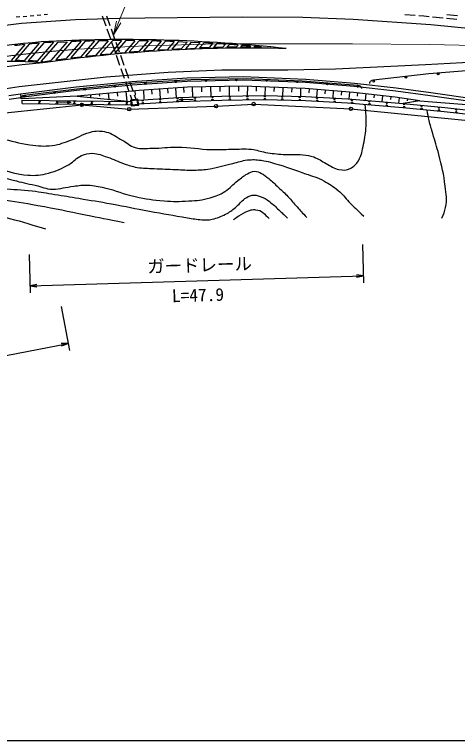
# Model space of a CAD drawing. Units: millimetres, scale not verified. Extents: x 40000 to 680000, y 20000 to 380000.
# Drawn here: x 474192 to 537648, y 205000 to 309054 of the extents above; entities that cross this region are included whole.
import ezdxf
from ezdxf.enums import TextEntityAlignment as Align

# ---------------------------------------------------------------- set-up
doc = ezdxf.new("R2010")
doc.units = ezdxf.units.MM
doc.header["$LTSCALE"] = 1000
doc.linetypes.add('CHAIN', pattern=[18.5, 12, -1.5, 3.5, -1.5])
for name, color, linetype, lineweight in [('M-BGD', 7, 'Continuous', 25), ('M-BMK', 2, 'CHAIN', 13), ('M-BMK-ROW', 30, 'Continuous', 25), ('M-STR-STRC', 7, 'Continuous', 25), ('M-TTL-BAND', 7, 'Continuous', 25), ('S-STR-HTXT', 7, 'Continuous', 13)]:
    doc.layers.add(name, color=color, linetype=linetype, lineweight=lineweight)
doc.styles.add('ＭＳ ゴシック', font='')
doc.styles.get('ＭＳ ゴシック').set_extended_font_data('MS Gothic')

# ---------------------------------------------------------------- blocks, each defined once
blk = doc.blocks.new('open_arrow')
at = {"color": 0, "linetype": 'Continuous', "lineweight": -2}
blk.add_lwpolyline([(7.5, 1.25), (0, 0), (7.5, -1.25)], dxfattribs=at)

msp = doc.modelspace()

# ---------------------------------------------------------------- linework, layer by layer
at = {"layer": 'M-BGD'}
for p, q in [((478933, 309048), (478435, 309005)), ((474948, 308702), (474450, 308659)), ((475944, 308788), (475446, 308745)), ((476941, 308875), (476442, 308832)), ((477937, 308961), (477439, 308918)), ((486762, 308871), (487260, 307456)), ((487912, 307413), (487414, 308828)), ((531593, 308904), (530097, 309018)), ((532850, 308807), (532091, 308865)), ((533597, 308737), (532850, 308807)), ((535588, 308548), (534094, 308689)), ((537579, 308359), (536085, 308501)), ((537630, 308876), (536137, 309018)), ((487426, 306984), (487924, 305569)), ((488575, 305526), (488077, 306941)), ((488090, 305098), (488588, 303683)), ((489239, 303640), (488741, 305054)), ((488754, 303211), (489252, 301796)), ((489903, 301753), (489405, 303168)), ((489418, 301324), (489916, 299909)), ((490567, 299866), (490069, 301281)), ((541527, 301183), (533550, 300555)), ((490983, 299448), (498920, 299973)), ((498920, 299973), (506928, 300154)), ((506928, 300154), (515903, 299786)), ((515903, 299786), (522874, 299217)), ((533550, 300555), (525621, 299629)), ((475042, 297662), (483030, 298667)), ((483030, 298667), (490983, 299448)), ((491024, 298950), (483085, 298170)), ((490082, 299438), (490580, 298023)), ((491231, 297980), (490733, 299395)), ((498942, 299473), (491024, 298950)), ((506924, 299653), (498942, 299473)), ((506916, 298803), (498980, 298624)), ((499641, 298639), (499674, 297209)), ((500964, 298668), (500980, 297962)), ((502287, 298698), (502318, 297303)), ((503609, 298728), (503625, 298039)), ((504932, 298758), (504963, 297373)), ((506255, 298788), (506270, 298090)), ((515820, 298439), (506916, 298803)), ((515872, 299287), (506924, 299653)), ((507552, 298777), (507496, 297407)), ((508824, 298725), (508797, 298075)), ((510096, 298673), (510045, 297435)), ((522826, 298720), (515872, 299287)), ((528802, 298046), (522826, 298720)), ((522874, 299217), (528862, 298542)), ((525081, 299249), (525100, 299342)), ((525088, 299189), (525081, 299249)), ((525100, 299342), (525136, 299421)), ((525136, 299421), (525202, 299505)), ((525202, 299505), (525272, 299558)), ((525272, 299558), (525372, 299600)), ((525621, 299629), (525372, 299600)), ((473362, 297423), (475042, 297662)), ((475042, 297662), (475116, 297147)), ((483085, 298170), (475105, 297166)), ((492071, 298177), (483144, 297342)), ((486332, 297640), (486360, 297334)), ((487607, 297759), (487687, 296904)), ((488882, 297879), (488934, 297329)), ((490158, 297998), (490283, 296653)), ((491433, 298117), (491490, 297503)), ((498980, 298624), (492071, 298177)), ((492646, 298214), (492727, 296960)), ((493798, 298289), (493840, 297645)), ((494950, 298363), (495035, 297043)), ((496101, 298437), (496145, 297761)), ((497253, 298512), (497342, 297127)), ((498404, 298586), (498450, 297877)), ((511368, 298621), (511343, 298011)), ((512640, 298569), (512591, 297368)), ((513912, 298517), (513888, 297926)), ((515184, 298465), (515137, 297301)), ((522744, 297873), (515820, 298439)), ((516397, 298392), (516351, 297826)), ((517551, 298297), (517461, 297199)), ((518705, 298203), (518662, 297671)), ((519859, 298109), (519775, 297077)), ((521013, 298015), (520972, 297515)), ((522167, 297921), (522088, 296951)), ((528699, 297202), (522744, 297873)), ((523339, 297806), (523286, 297332)), ((524530, 297672), (524427, 296758)), ((533748, 297404), (528802, 298046)), ((528862, 298542), (533817, 297900)), ((533817, 297900), (542436, 296634)), ((473435, 296908), (475116, 297147)), ((475255, 296981), (475116, 297147)), ((483144, 297342), (475255, 296981)), ((475292, 296288), (475297, 296768)), ((475297, 296768), (490841, 296599)), ((482258, 296454), (481759, 296610)), ((483144, 297342), (490841, 296599)), ((483781, 297401), (483787, 297340)), ((485057, 297521), (485091, 297154)), ((490746, 297551), (491046, 296697)), ((491878, 296930), (490816, 296800)), ((490816, 296800), (490921, 295942)), ((491764, 296785), (490961, 296687)), ((490961, 296687), (491035, 296087)), ((491656, 296772), (491397, 297508)), ((491838, 296185), (491764, 296785)), ((491982, 296072), (491878, 296930)), ((491894, 296798), (497685, 297139)), ((491963, 296231), (497711, 296569)), ((497685, 297139), (503878, 297359)), ((497711, 296569), (503892, 296789)), ((497787, 296863), (498281, 297031)), ((497787, 296863), (499786, 296934)), ((497787, 296863), (498292, 296731)), ((503878, 297359), (509879, 297439)), ((503892, 296789), (509876, 296869)), ((509876, 296869), (515863, 296712)), ((509879, 297439), (515886, 297282)), ((515863, 296712), (521911, 296394)), ((515886, 297282), (521949, 296963)), ((521949, 296963), (529880, 296309)), ((525721, 297538), (525672, 297099)), ((526913, 297404), (526818, 296561)), ((528104, 297269), (528058, 296866)), ((532234, 296704), (528699, 297202)), ((529288, 297119), (529182, 296366)), ((532234, 296704), (529880, 296309)), ((530467, 296953), (530427, 296673)), ((531645, 296787), (531619, 296600)), ((532234, 296704), (542316, 295880)), ((542363, 296139), (533748, 297404)), ((475292, 296288), (490900, 296119)), ((482258, 296454), (480258, 296476)), ((482258, 296454), (481756, 296310)), ((490921, 295942), (491982, 296072)), ((491035, 296087), (491838, 296185)), ((521911, 296394), (529828, 295741)), ((529828, 295741), (535764, 295149)), ((529880, 296309), (535825, 295716)), ((535825, 295716), (541834, 295034)), ((535764, 295149), (541761, 294469)), ((524037, 276080), (524201, 270592)), ((476275, 274657), (476439, 269169)), ((476409, 270169), (524171, 271592)), ((480859, 267182), (482060, 260920)), ((452499, 256272), (481871, 261902))]:
    msp.add_line(p, q, dxfattribs=at)
for centre in [(530263, 300045), (534891, 300535), (525635, 299505)]:
    msp.add_circle(centre, 125, dxfattribs=at)
for centre, start, end in [((477797, 296741), 179.37886, 359.37886), ((480297, 296714), 179.37886, 359.37886), ((482797, 296687), 179.37886, 359.37886), ((485297, 296660), 179.37886, 359.37886), ((487797, 296632), 179.37886, 359.37886), ((490296, 296605), 179.37886, 359.37886), ((492553, 296839), 183.34652, 3.34652), ((495049, 296985), 183.34652, 3.34652), ((495060, 296414), 3.36549, 183.36549), ((497544, 297131), 183.34652, 3.34652), ((497556, 296560), 3.36549, 183.36549), ((500043, 297223), 182.03406, 2.03406), ((500054, 296653), 2.03406, 182.03406), ((502541, 297311), 182.03406, 2.03406), ((502552, 296741), 2.03406, 182.03406), ((505040, 297374), 180.76838, 0.76838), ((505051, 296804), 0.76838, 180.76838), ((507540, 297408), 180.76838, 0.76838), ((507551, 296838), 0.76838, 180.76838), ((510040, 297435), 178.49656, 358.49656), ((510051, 296865), 358.49657, 178.49657), ((512539, 297369), 178.49656, 358.49656), ((512550, 296799), 358.49657, 178.49657), ((515038, 297304), 178.49656, 358.49656), ((515049, 296733), 358.49657, 178.49657), ((517535, 297195), 176.98806, 356.98806), ((517546, 296623), 356.98806, 176.98806), ((520032, 297063), 176.98806, 356.98806), ((520043, 296492), 356.98806, 176.98806), ((522527, 296915), 175.28617, 355.28617), ((525019, 296709), 175.28617, 355.28617), ((477755, 296261), 359.38253, 179.38253), ((480254, 296235), 359.38253, 179.38253), ((482754, 296208), 359.38253, 179.38253), ((485254, 296181), 359.38253, 179.38253), ((487754, 296154), 359.38253, 179.38253), ((490254, 296127), 359.38253, 179.38253), ((492564, 296267), 3.36549, 183.36549), ((522538, 296342), 355.28616, 175.28616), ((525030, 296137), 355.28616, 175.28616), ((527510, 296504), 175.28617, 355.28617), ((527521, 295931), 355.28616, 175.28616), ((530002, 296297), 174.30633, 354.30633), ((530013, 295723), 354.30633, 174.30633), ((532489, 296048), 174.30633, 354.30633), ((532500, 295475), 354.30633, 174.30633), ((534977, 295800), 174.30633, 354.30633), ((537462, 295530), 173.52821, 353.52821), ((534988, 295227), 354.30633, 174.30633), ((537473, 294955), 353.52821, 173.52821)]:
    msp.add_arc(centre, 150, start, end, dxfattribs=at)
for points, knots in [([(515544, 329961), (517037, 329667), (517444, 329577), (518652, 329286), (520324, 328883), (521275, 328680), (522891, 328091), (524239, 327599), (525007, 327308), (526228, 326555), (527268, 325914), (527742, 325395), (528654, 324583), (529912, 323463), (530566, 322781), (531745, 321580), (533199, 320098), (533855, 319113), (535361, 317685), (536091, 316992), (536487, 316580), (537305, 315993), (538605, 315063), (539403, 314643), (540793, 313855), (542371, 312959), (543272, 312479), (544927, 311736), (546517, 311023), (547454, 310731), (549098, 310153), (550248, 309749), (550921, 309607), (552072, 309203), (553005, 308875), (553520, 308668), (554433, 308287), (556170, 307562), (556734, 307224), (558754, 306155)], [0, 0, 0, 0, 1, 1, 1, 2, 2, 2, 3, 3, 3, 4, 4, 4, 5, 5, 5, 6, 6, 6, 7, 7, 7, 8, 8, 8, 9, 9, 9, 10, 10, 10, 11, 11, 11, 12, 12, 12, 13, 13, 13, 13]), ([(526130, 330105), (527301, 329536), (527659, 329312), (528592, 328725), (530455, 327553), (531283, 326587), (532923, 325118), (534864, 323379), (535846, 322290), (537783, 320547), (539847, 318690), (540935, 317555), (543179, 315921), (545326, 314359), (546672, 313690), (548992, 312401), (550960, 311307), (552037, 310611), (554143, 309815), (555997, 309114), (556741, 308929), (559022, 308425)], [0, 0, 0, 0, 1, 1, 1, 2, 2, 2, 3, 3, 3, 4, 4, 4, 5, 5, 5, 6, 6, 6, 7, 7, 7, 7]), ([(460727, 292516), (462642, 292438), (463137, 292418), (464680, 292328), (466177, 292240), (467023, 292266), (468509, 292065), (469985, 291865), (470786, 291603), (472242, 291292), (473861, 290947), (474738, 290583), (476380, 290377), (477625, 290222), (478345, 290129), (479591, 290279), (480703, 290413), (481287, 290710), (482344, 291080), (483548, 291500), (484134, 292019), (485384, 292270), (486128, 292420), (486584, 292372), (487328, 292215), (488314, 292008), (488729, 291502), (489618, 291027), (490350, 290637), (490680, 290233), (491476, 289999), (492393, 289730), (492965, 289897), (493921, 289893), (495317, 289886), (496095, 290076), (497491, 290061), (499427, 290041), (500500, 289745), (502436, 289699), (503532, 289673), (504146, 289732), (505242, 289743), (506378, 289754), (507021, 289857), (508151, 289743), (508941, 289663), (509352, 289428), (510136, 289299), (511127, 289136), (511688, 289069), (512691, 289008), (513793, 288941), (514419, 289078), (515517, 288964), (516129, 288900), (516475, 288831), (517057, 288633), (517796, 288381), (518126, 288049), (518825, 287700), (519538, 287345), (519886, 286968), (520671, 286832), (521296, 286724), (521716, 286711), (522289, 286984), (522861, 287257), (523123, 287570), (523459, 288106), (523969, 288921), (523967, 289522), (524191, 290457), (524431, 291462), (524501, 292045), (524560, 293077), (524630, 294292), (524562, 294764), (524401, 296188)], [0, 0, 0, 0, 1, 1, 1, 2, 2, 2, 3, 3, 3, 4, 4, 4, 5, 5, 5, 6, 6, 6, 7, 7, 7, 8, 8, 8, 9, 9, 9, 10, 10, 10, 11, 11, 11, 12, 12, 12, 13, 13, 13, 14, 14, 14, 15, 15, 15, 16, 16, 16, 17, 17, 17, 18, 18, 18, 19, 19, 19, 20, 20, 20, 21, 21, 21, 22, 22, 22, 23, 23, 23, 24, 24, 24, 25, 25, 25, 26, 26, 26, 26]), ([(535420, 279860), (535720, 280512), (535796, 280783), (535937, 281403), (536200, 282556), (536004, 283254), (535882, 284431), (535695, 286238), (535403, 287227), (534973, 288992), (534682, 290184), (534429, 290827), (534098, 292009), (533894, 292739), (533755, 293142), (533587, 293881), (533453, 294469), (533414, 294671), (533289, 295396)], [0, 0, 0, 0, 1, 1, 1, 2, 2, 2, 3, 3, 3, 4, 4, 4, 5, 5, 5, 6, 6, 6, 6]), ([(445439, 271716), (445373, 272663), (445383, 272973), (445419, 273777), (445485, 275276), (445758, 276097), (446095, 277559), (446416, 278950), (446591, 279742), (447128, 281064), (447555, 282113), (447862, 282681), (448480, 283630), (449118, 284612), (449525, 285144), (450365, 285960), (451236, 286806), (451842, 287152), (452848, 287833), (453757, 288447), (454273, 288784), (455234, 289312), (455785, 289614), (456078, 289843), (456685, 290008), (457408, 290205), (457848, 290217), (458595, 290170), (459909, 290088), (460636, 289911), (461917, 289608), (463802, 289163), (464818, 288757), (466688, 288253), (468737, 287700), (469887, 287398), (471952, 286914), (473560, 286537), (474441, 286146), (476089, 286037), (477249, 285960), (477936, 285988), (479053, 286311), (480262, 286660), (480911, 286972), (482014, 287577), (482767, 287990), (483020, 288507), (483810, 288846), (484375, 289089), (484738, 289169), (485353, 289160), (486216, 289147), (486672, 288879), (487493, 288613), (488457, 288301), (488945, 287979), (489908, 287663), (490622, 287428), (491020, 287273), (491761, 287145), (492698, 286984), (493240, 287026), (494189, 286973), (495405, 286905), (496088, 286893), (497305, 286846), (498313, 286808), (498877, 286728), (499886, 286755), (500799, 286779), (501316, 286797), (502216, 286949), (503499, 287166), (504195, 287406), (505461, 287705), (506279, 287897), (506718, 288116), (507553, 288203), (508323, 288282), (508768, 288274), (509533, 288163), (510569, 288013), (511127, 287798), (512132, 287502), (513611, 287066), (514424, 286768), (515873, 286242), (516907, 285868), (517527, 285738), (518492, 285213), (519345, 284750), (519809, 284449), (520555, 283827), (521224, 283270), (521484, 282837), (522094, 282215), (522907, 281386), (523184, 281128), (524220, 280137)], [0, 0, 0, 0, 1, 1, 1, 2, 2, 2, 3, 3, 3, 4, 4, 4, 5, 5, 5, 6, 6, 6, 7, 7, 7, 8, 8, 8, 9, 9, 9, 10, 10, 10, 11, 11, 11, 12, 12, 12, 13, 13, 13, 14, 14, 14, 15, 15, 15, 16, 16, 16, 17, 17, 17, 18, 18, 18, 19, 19, 19, 20, 20, 20, 21, 21, 21, 22, 22, 22, 23, 23, 23, 24, 24, 24, 25, 25, 25, 26, 26, 26, 27, 27, 27, 28, 28, 28, 29, 29, 29, 30, 30, 30, 31, 31, 31, 32, 32, 32, 33, 33, 33, 33]), ([(448254, 272573), (447943, 273759), (447857, 274139), (447718, 275163), (447551, 276402), (447484, 277117), (447594, 278363), (447679, 279327), (447813, 279879), (448206, 280765), (448682, 281837), (449199, 282313), (449976, 283192), (450667, 283974), (451157, 284315), (451968, 284971), (452931, 285750), (453461, 286224), (454554, 286805), (455346, 287226), (455822, 287435), (456698, 287625), (457388, 287774), (457796, 287775), (458502, 287748), (459392, 287714), (459889, 287618), (460761, 287430), (461987, 287166), (462612, 286761), (463846, 286536), (464884, 286347), (465480, 286327), (466532, 286251), (467769, 286162), (468463, 286140), (469702, 286089), (470313, 286064), (470660, 286116), (471266, 286035), (472370, 285888), (472941, 285571), (474021, 285300), (475243, 284994), (475934, 284849), (477162, 284574), (478136, 284355), (478660, 284033), (479658, 284029), (480845, 284023), (481487, 284323), (482667, 284452), (483463, 284539), (483913, 284636), (484713, 284598), (485652, 284554), (486175, 284435), (487092, 284229), (488825, 283840), (489719, 283319), (491457, 282954), (493062, 282616), (493977, 282476), (495612, 282345), (496991, 282234), (497773, 282245), (499153, 282328), (500355, 282400), (501043, 282453), (502203, 282776), (503076, 283020), (503576, 283197), (504334, 283694), (505121, 284210), (505432, 284673), (506181, 285244), (506704, 285643), (506969, 285919), (507557, 286213), (507941, 286405), (508161, 286589), (508591, 286589), (508994, 286588), (509214, 286455), (509572, 286270), (510014, 286042), (510228, 285852), (510614, 285540), (511191, 285074), (511475, 284767), (512017, 284260), (512549, 283763), (512858, 283494), (513361, 282967), (513894, 282408), (514148, 282054), (514665, 281479), (515207, 280877), (515386, 280687), (516073, 279956)], [0, 0, 0, 0, 1, 1, 1, 2, 2, 2, 3, 3, 3, 4, 4, 4, 5, 5, 5, 6, 6, 6, 7, 7, 7, 8, 8, 8, 9, 9, 9, 10, 10, 10, 11, 11, 11, 12, 12, 12, 13, 13, 13, 14, 14, 14, 15, 15, 15, 16, 16, 16, 17, 17, 17, 18, 18, 18, 19, 19, 19, 20, 20, 20, 21, 21, 21, 22, 22, 22, 23, 23, 23, 24, 24, 24, 25, 25, 25, 26, 26, 26, 27, 27, 27, 28, 28, 28, 29, 29, 29, 30, 30, 30, 31, 31, 31, 32, 32, 32, 33, 33, 33, 33]), ([(450056, 273122), (449588, 274136), (449415, 274468), (449175, 275386), (448988, 276104), (448849, 276514), (448841, 277256), (448834, 277851), (448887, 278198), (449085, 278759), (449360, 279538), (449649, 279927), (450145, 280588), (450722, 281358), (451122, 281729), (451796, 282415), (452534, 283167), (452922, 283626), (453763, 284261), (454466, 284791), (454896, 285065), (455714, 285390), (456620, 285748), (457172, 285913), (458146, 285943), (459233, 285975), (459837, 285792), (460914, 285640), (462622, 285398), (463558, 285133), (465264, 284873), (466623, 284665), (467385, 284547), (468752, 284399), (470193, 284244), (471005, 284211), (472450, 284097), (474127, 283966), (475072, 283960), (476743, 283773), (478014, 283630), (478715, 283474), (479978, 283274), (481308, 283063), (482053, 282942), (483381, 282720), (485218, 282413), (486249, 282252), (488080, 281917), (490204, 281529), (491383, 281257), (493506, 280873), (495634, 280487), (496826, 280268), (498961, 279928), (499774, 279799), (500226, 279676), (501048, 279633), (501619, 279603), (501952, 279589), (502509, 279720), (503286, 279903), (503723, 280050), (504427, 280428), (505014, 280744), (505320, 280970), (505835, 281394), (506396, 281856), (506597, 282252), (507197, 282660), (507564, 282910), (507790, 283066), (508228, 283139), (508676, 283213), (508951, 283131), (509380, 282982), (509945, 282786), (510231, 282585), (510716, 282235), (511289, 281823), (511550, 281516), (512069, 281038), (512554, 280592), (512709, 280442), (513291, 279875)], [0, 0, 0, 0, 1, 1, 1, 2, 2, 2, 3, 3, 3, 4, 4, 4, 5, 5, 5, 6, 6, 6, 7, 7, 7, 8, 8, 8, 9, 9, 9, 10, 10, 10, 11, 11, 11, 12, 12, 12, 13, 13, 13, 14, 14, 14, 15, 15, 15, 16, 16, 16, 17, 17, 17, 18, 18, 18, 19, 19, 19, 20, 20, 20, 21, 21, 21, 22, 22, 22, 23, 23, 23, 24, 24, 24, 25, 25, 25, 26, 26, 26, 27, 27, 27, 28, 28, 28, 28]), ([(456749, 283631), (457737, 283862), (458072, 283918), (458933, 283994), (460128, 284100), (460807, 283976), (462002, 283872), (463776, 283719), (464763, 283560), (466529, 283331), (468745, 283044), (469985, 282873), (472197, 282548), (474280, 282242), (475447, 282070), (477521, 281703), (480207, 281229), (481696, 280878), (484372, 280346), (486532, 279917), (487207, 279783), (489903, 279246)], [0, 0, 0, 0, 1, 1, 1, 2, 2, 2, 3, 3, 3, 4, 4, 4, 5, 5, 5, 6, 6, 6, 7, 7, 7, 7]), ([(453049, 273789), (452923, 274454), (452906, 274710), (452913, 275304), (452924, 276264), (453054, 276828), (453448, 277704), (453894, 278696), (454276, 279204), (454995, 280020), (455642, 280756), (456010, 281205), (456852, 281707), (457387, 282026), (457754, 282096), (458368, 282200), (459189, 282340), (459668, 282293), (460500, 282257), (461902, 282198), (462681, 282064), (464073, 281891), (465401, 281726), (466143, 281611), (467454, 281342), (469511, 280920), (470645, 280594), (472675, 280056), (475016, 279435), (475775, 279199), (478631, 278332)], [0, 0, 0, 0, 1, 1, 1, 2, 2, 2, 3, 3, 3, 4, 4, 4, 5, 5, 5, 6, 6, 6, 7, 7, 7, 8, 8, 8, 9, 9, 9, 10, 10, 10, 10]), ([(505557, 279651), (506034, 280023), (506194, 280138), (506637, 280394), (507177, 280706), (507500, 280861), (508097, 281041), (508332, 281112), (508480, 281087), (508726, 281073), (509628, 281021), (509980, 280461), (510655, 279799)], [0, 0, 0, 0, 1, 1, 1, 2, 2, 2, 3, 3, 3, 4, 4, 4, 4])]:
    msp.add_open_spline(points, degree=3, knots=knots, dxfattribs=at)
at = {"layer": 'M-BMK'}
for p, q in [((483265, 304081), (492909, 304549)), ((492909, 304549), (503248, 304861)), ((503248, 304861), (513344, 304874)), ((513344, 304874), (522588, 304862)), ((522588, 304862), (533647, 304744)), ((533647, 304744), (543417, 304526))]:
    msp.add_line(p, q, dxfattribs=at)
msp.add_arc((498784, 94655), 210000, 94.23797, 102.16122, dxfattribs=at)
at = {"layer": 'M-BMK-ROW'}
for p, q in [((472853, 294984), (483857, 296102)), ((483857, 296102), (490619, 295490)), ((490619, 295490), (503065, 295910)), ((503065, 295910), (508461, 296224)), ((508461, 296224), (522384, 295530)), ((522384, 295530), (541984, 293584))]:
    msp.add_line(p, q, dxfattribs=at)
for centre in [(483857, 296102), (490619, 295490), (503065, 295910), (508461, 296224), (522384, 295530)]:
    msp.add_circle(centre, 250, dxfattribs=at)
at = {"layer": 'M-STR-STRC'}
for p, q in [((482928, 308278), (475205, 307767)), ((489242, 308467), (482928, 308278)), ((492874, 308539), (489242, 308467)), ((506805, 308663), (492874, 308539)), ((515481, 308605), (506805, 308663)), ((522718, 308334), (515481, 308605)), ((533843, 307557), (522718, 308334)), ((475205, 307767), (466495, 306665)), ((543550, 306606), (533843, 307557)), ((477741, 304957), (475561, 302429)), ((478373, 305002), (476144, 302417)), ((479754, 305073), (477435, 302383)), ((480373, 305101), (477964, 302306)), ((481742, 305158), (479413, 302456)), ((482351, 305175), (480086, 302547)), ((480373, 305101), (481742, 305158)), ((483720, 305232), (481572, 302740)), ((484322, 305241), (482238, 302823)), ((485669, 305272), (483709, 302998)), ((486273, 305283), (484368, 303073)), ((487609, 305301), (485825, 303232)), ((488207, 305306), (486478, 303300)), ((489533, 305312), (487921, 303442)), ((490127, 305312), (488567, 303503)), ((491442, 305306), (489997, 303630)), ((492031, 305301), (490637, 303684)), ((493336, 305283), (492054, 303795)), ((493921, 305272), (492688, 303842)), ((495216, 305243), (494092, 303939)), ((495797, 305228), (494721, 303979)), ((497082, 305187), (496112, 304062)), ((497659, 305166), (496735, 304096)), ((497659, 305166), (498934, 305115)), ((498934, 305115), (498115, 304164)), ((499507, 305089), (498698, 304151)), ((499507, 305089), (500773, 305027)), ((500773, 305027), (500093, 304238)), ((501341, 304997), (500713, 304269)), ((502599, 304924), (502069, 304310)), ((503163, 304889), (502677, 304326)), ((475648, 304751), (473687, 302476)), ((476300, 304818), (474270, 302463)), ((492688, 303842), (494092, 303939)), ((494721, 303979), (496112, 304062)), ((496735, 304096), (498115, 304164)), ((498698, 304151), (500093, 304238)), ((504411, 304806), (504022, 304355)), ((504971, 304767), (504625, 304365)), ((506211, 304673), (505959, 304381)), ((506767, 304629), (506557, 304386)), ((507999, 304526), (507881, 304390)), ((508551, 304478), (508464, 304377)), ((482238, 302823), (483709, 302998)), ((484368, 303073), (485825, 303232)), ((486478, 303300), (487921, 303442)), ((488567, 303503), (489997, 303630)), ((490637, 303684), (492054, 303795)), ((478251, 302292), (479413, 302456)), ((480086, 302547), (481572, 302740)), ((520163, 301276), (533051, 301910)), ((533051, 301910), (543284, 302447)), ((487323, 300123), (496220, 300813)), ((496220, 300813), (503910, 301115)), ((503910, 301115), (513350, 301129)), ((513350, 301129), (520163, 301276)), ((474860, 298715), (487323, 300123)), ((507425, 299854), (499472, 299674)), ((515418, 299507), (507425, 299854)), ((463045, 296990), (474860, 298715)), ((491479, 299191), (483557, 298412)), ((499472, 299674), (491479, 299191)), ((523358, 298870), (515418, 299507)), ((523607, 298850), (523358, 298870)), ((523607, 298850), (523681, 298829)), ((523681, 298829), (523767, 298777)), ((523767, 298777), (523823, 298727)), ((523823, 298727), (523863, 298664)), ((523863, 298664), (523901, 298571)), ((483557, 298412), (475596, 297447)), ((523901, 298571), (523910, 298495)), ((523910, 298495), (523906, 298450)), ((475058, 297064), (475077, 297157)), ((475065, 297005), (475058, 297064)), ((475077, 297157), (475113, 297237)), ((475113, 297237), (475178, 297321)), ((475178, 297321), (475247, 297374)), ((475247, 297374), (475348, 297417)), ((475596, 297447), (475348, 297417))]:
    msp.add_line(p, q, dxfattribs=at)
for centre in [(501619, 299598), (505973, 299697), (510317, 299603), (488592, 298782), (492926, 299154), (497273, 299416), (514668, 299414), (519007, 299094), (523348, 298745), (479935, 297847), (484257, 298355), (475611, 297323)]:
    msp.add_circle(centre, 125, dxfattribs=at)
for centre, radius, start, end in [((495067, 118370), 187540, 95.22272, 101.36782), ((495067, 118370), 187390, 95.30532, 95.74772), ((489809, 94542), 210920, 83.66362, 93.21082), ((489809, 94542), 210770, 92.73442, 93.11032), ((489809, 94542), 210770, 91.65722, 92.02652), ((489809, 94542), 210770, 91.12552, 91.49172), ((489809, 94542), 210770, 90.59822, 90.96142), ((489809, 94542), 210770, 90.07512, 90.43542), ((489809, 94542), 210770, 89.55622, 89.91362), ((489809, 94542), 210770, 89.04122, 89.39592), ((489809, 94542), 210770, 88.53002, 88.88212), ((489809, 94542), 210770, 88.02252, 88.37212), ((489809, 94542), 210770, 86.52122, 86.86362), ((489809, 94542), 210770, 86.02742, 86.36762), ((495067, 118370), 187390, 95.94802, 96.39582), ((507844, 94354), 209886, 88.56852, 98.10772), ((507844, 94354), 210036, 91.57552, 91.94572), ((507844, 94354), 210036, 91.04272, 91.40972), ((507844, 94354), 210036, 90.51422, 90.87822), ((489809, 94542), 210770, 85.53672, 85.87482), ((507844, 94354), 210036, 89.99002, 90.35112), ((489809, 94542), 210770, 85.04922, 85.38512), ((507844, 94354), 210036, 89.52382, 89.82812), ((489809, 94542), 210770, 84.61492, 84.89852), ((498782, 94656), 208500, 95.65332, 102.16122), ((467593, 95011), 207404, 87.05652, 92.68142), ((469467, 94965), 207554, 88.31742, 88.67402), ((471341, 94918), 207554, 88.31742, 88.67402), ((467593, 95011), 207554, 87.05652, 87.13592), ((467593, 95011), 207554, 87.05652, 87.13592)]:
    msp.add_arc(centre, radius, start, end, dxfattribs=at)
at = {"layer": 'M-TTL-BAND'}
msp.add_line((40000, 205000), (579000, 205000), dxfattribs=at)
at = {"layer": 'S-STR-HTXT'}
msp.add_lwpolyline([(488366, 306122), (500000, 335000), (519500, 335000)], dxfattribs=at)

# ---------------------------------------------------------------- block references
at = {"layer": 'M-BGD', "xscale": 133, "yscale": 133}
for p, rotation in [((524171, 271592), 181.7), ((476409, 270169), 1.7), ((481871, 261902), 190.9)]:
    msp.add_blockref('open_arrow', p, dxfattribs=dict(at, rotation=rotation))
at = {"layer": 'S-STR-HTXT', "xscale": 267, "yscale": 267, "rotation": 68.1}
msp.add_blockref('open_arrow', (488366, 306122), dxfattribs=at)

# ---------------------------------------------------------------- texts
at = {"layer": 'M-BGD', "style": 'ＭＳ ゴシック'}
msp.add_text('ガードレール', height=1833, rotation=1.707, dxfattribs=at).set_placement((500704, 273146), align=Align.MIDDLE_CENTER)
msp.add_text('L=47.9', height=1833, rotation=1.707, dxfattribs=at).set_placement((500515, 267372), align=Align.BOTTOM_CENTER)

doc.saveas('drawing.dxf')
